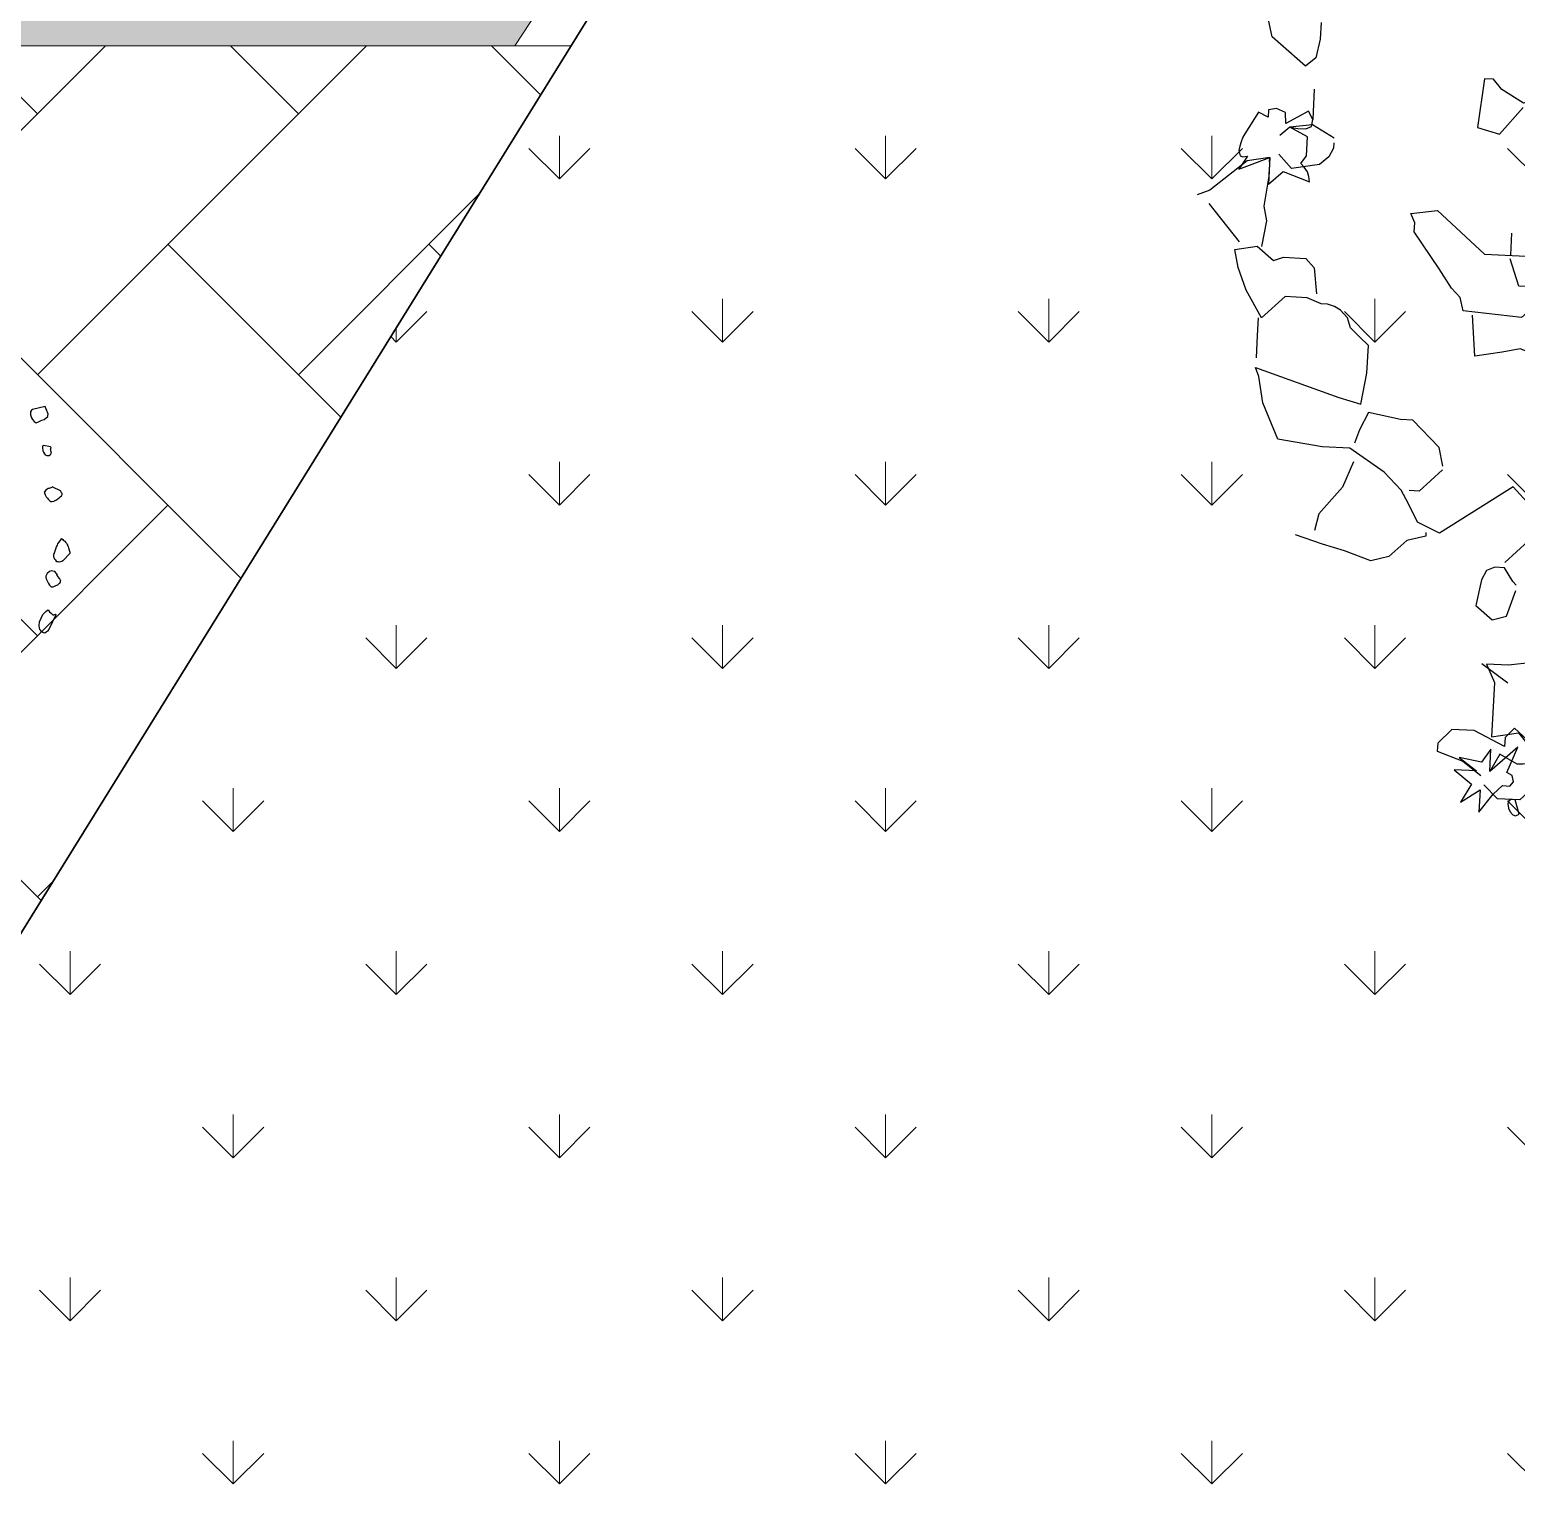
# Model space of a CAD drawing. Header units: millimetres. Extents: x 53645 to 137188, y 78097 to 135533.
# Drawn here: x 88685 to 91140, y 92962 to 95379 of the extents above; entities that cross this region are included whole.
import ezdxf

# ---------------------------------------------------------------- set-up
doc = ezdxf.new("R2010")
doc.units = ezdxf.units.MM
doc.linetypes.add('CONTI', pattern=[0])
doc.layers.add('axis_dim', color=40, linetype='CONTI')
doc.layers.add('tree', color=67, linetype='Continuous')
for name, color, linetype, lineweight in [('GP-graas', 94, 'Continuous', 9), ('GP-POKRITIE1', 7, 'Continuous', 9), ('stair1', 7, 'Continuous', 15)]:
    doc.layers.add(name, color=color, linetype=linetype, lineweight=lineweight)
doc.layers.add('line 1 GP', color=90, linetype='Continuous', lineweight=0, plot=False)
doc.linetypes.add('ограждение1', pattern='A,6.35,-2.54,[133,ltypeshp.shx,S=2.54,R=0,X=-2.54,Y=0],-2.54,25.4', length=36.83)
pattern_1 = [(90, (91714.96, -74594.3), (-269.4077, 269.4077), [71.4375, -467.3779]), (45, (91714.96, -74594.3), (-269.4077, 269.4077), [71.4375, -309.5625]), (135, (91714.96, -74594.3), (-269.4077, -269.4077), [71.4375, -309.5625])]

# ---------------------------------------------------------------- blocks, each defined once
blk = doc.blocks.new('arv1')
at = {"color": 0, "linetype": 'Continuous'}
for p, q in [((-0.4714, -1.251), (-0.4695, -1.2429)), ((-0.4695, -1.2429), (-0.4667, -1.2384)), ((-0.4667, -1.2384), (-0.4629, -1.2352)), ((-0.4629, -1.2352), (-0.4591, -1.232)), ((-0.4591, -1.232), (-0.4553, -1.2287)), ((-0.4553, -1.2287), (-0.4481, -1.2271)), ((-0.4481, -1.2271), (-0.4398, -1.2266)), ((-0.4398, -1.2266), (-0.4374, -1.2267)), ((-0.4374, -1.2267), (-0.4257, -1.2279)), ((-0.4257, -1.2279), (-0.4221, -1.227)), ((-0.4221, -1.227), (-0.4063, -1.2354)), ((-0.4063, -1.2354), (-0.3893, -1.2428)), ((-0.3893, -1.2428), (-0.3763, -1.2558)), ((0.3313, -1.2428), (0.3251, -1.2458)), ((0.3349, -1.2419), (0.3313, -1.2428)), ((0.3408, -1.2412), (0.3349, -1.2419)), ((0.3421, -1.2401), (0.3408, -1.2412)), ((0.3468, -1.2405), (0.3421, -1.2401)), ((0.3491, -1.2408), (0.3468, -1.2405)), ((0.3525, -1.2422), (0.3491, -1.2408)), ((0.3536, -1.2435), (0.3525, -1.2422)), ((0.3547, -1.2448), (0.3536, -1.2435)), ((0.4603, -1.2038), (0.4548, -1.2128)), ((0.4548, -1.2128), (0.4595, -1.2262)), ((0.4595, -1.2262), (0.4655, -1.2385)), ((0.4692, -1.1964), (0.4603, -1.2038)), ((0.4655, -1.2385), (0.4694, -1.2483)), ((0.4767, -1.1923), (0.4692, -1.1964)), ((0.4901, -1.1876), (0.4767, -1.1923)), ((0.4994, -1.1884), (0.4901, -1.1876)), ((0.503, -1.1875), (0.4994, -1.1884)), ((0.5097, -1.1928), (0.503, -1.1875)), ((0.5129, -1.1966), (0.5097, -1.1928)), ((0.5269, -1.2521), (0.5129, -1.1966)), ((-0.4684, -1.2571), (-0.4714, -1.251)), ((-0.4652, -1.2609), (-0.4684, -1.2571)), ((-0.4631, -1.2635), (-0.4652, -1.2609)), ((-0.4564, -1.2688), (-0.4631, -1.2635)), ((-0.3916, -1.3002), (-0.4564, -1.2688)), ((-0.3919, -1.2863), (-0.3932, -1.2873)), ((-0.3932, -1.2873), (-0.389, -1.298)), ((-0.3916, -1.3002), (-0.3929, -1.3013)), ((-0.3855, -1.2809), (-0.3919, -1.2863)), ((-0.3903, -1.2992), (-0.3916, -1.3002)), ((-0.389, -1.298), (-0.3903, -1.2992)), ((-0.3777, -1.2721), (-0.3855, -1.2809)), ((-0.37, -1.2657), (-0.3777, -1.2721)), ((-0.3763, -1.2558), (-0.3709, -1.2621)), ((-0.3709, -1.2621), (-0.37, -1.2657)), ((-0.2626, -1.2729), (-0.2679, -1.2796)), ((-0.2679, -1.2796), (-0.2675, -1.2878)), ((-0.2675, -1.2878), (-0.2626, -1.2989)), ((-0.2614, -1.2719), (-0.2626, -1.2729)), ((-0.2626, -1.2989), (-0.2587, -1.3087)), ((-0.2527, -1.2668), (-0.2614, -1.2719)), ((-0.2587, -1.3087), (-0.2523, -1.3163)), ((-0.2329, -1.2567), (-0.2527, -1.2668)), ((-0.2257, -1.255), (-0.2329, -1.2567)), ((-0.231, -1.3158), (-0.2183, -1.3052)), ((-0.221, -1.2553), (-0.2257, -1.255)), ((-0.2097, -1.2611), (-0.221, -1.2553)), ((-0.2183, -1.3052), (-0.2159, -1.3054)), ((-0.2159, -1.3054), (-0.2149, -1.3066)), ((-0.2149, -1.3066), (-0.2085, -1.3013)), ((-0.2012, -1.2712), (-0.2097, -1.2611)), ((-0.2085, -1.3013), (-0.2008, -1.2948)), ((-0.1971, -1.2787), (-0.2012, -1.2712)), ((-0.2008, -1.2948), (-0.199, -1.2868)), ((-0.199, -1.2868), (-0.1971, -1.2787)), ((-0.1597, -1.3147), (-0.158, -1.3091)), ((-0.158, -1.3091), (-0.1576, -1.3044)), ((-0.1576, -1.3044), (-0.1512, -1.2991)), ((-0.1512, -1.2991), (-0.1474, -1.2958)), ((-0.1474, -1.2958), (-0.1363, -1.2908)), ((-0.1363, -1.2908), (-0.128, -1.2904)), ((-0.128, -1.2904), (-0.1267, -1.2894)), ((-0.1267, -1.2894), (-0.1223, -1.2922)), ((-0.1223, -1.2922), (-0.0914, -1.3031)), ((-0.0914, -1.3031), (-0.0846, -1.3061)), ((-0.0846, -1.3061), (-0.0788, -1.3077)), ((-0.0788, -1.3077), (-0.0722, -1.313)), ((0.1079, -1.2768), (0.1073, -1.2839)), ((0.1073, -1.2839), (0.109, -1.2912)), ((0.1107, -1.2724), (0.1079, -1.2768)), ((0.109, -1.2912), (0.1142, -1.2998)), ((0.1132, -1.2702), (0.1107, -1.2724)), ((0.1183, -1.266), (0.1132, -1.2702)), ((0.1142, -1.2998), (0.1193, -1.3085)), ((0.1221, -1.2628), (0.1183, -1.266)), ((0.1193, -1.3085), (0.1246, -1.3148)), ((0.1285, -1.2574), (0.1221, -1.2628)), ((0.1372, -1.2523), (0.1285, -1.2574)), ((0.1457, -1.2494), (0.1372, -1.2523)), ((0.148, -1.2497), (0.1457, -1.2494)), ((0.1493, -1.2487), (0.148, -1.2497)), ((0.1504, -1.2499), (0.1493, -1.2487)), ((0.157, -1.2552), (0.1504, -1.2499)), ((0.1548, -1.3199), (0.1707, -1.287)), ((0.1623, -1.2616), (0.157, -1.2552)), ((0.1634, -1.2628), (0.1623, -1.2616)), ((0.1645, -1.2641), (0.1634, -1.2628)), ((0.1651, -1.27), (0.1645, -1.2641)), ((0.169, -1.2798), (0.1651, -1.27)), ((0.172, -1.286), (0.169, -1.2798)), ((0.1707, -1.287), (0.172, -1.286)), ((0.3109, -1.2598), (0.3105, -1.2645)), ((0.3105, -1.2645), (0.3111, -1.2705)), ((0.3139, -1.253), (0.3109, -1.2598)), ((0.3111, -1.2705), (0.3165, -1.2768)), ((0.3176, -1.2498), (0.3139, -1.253)), ((0.3165, -1.2768), (0.3175, -1.2781)), ((0.3175, -1.2781), (0.3233, -1.2798)), ((0.3251, -1.2458), (0.3176, -1.2498)), ((0.3233, -1.2798), (0.3245, -1.2787)), ((0.3245, -1.2787), (0.3269, -1.2789)), ((0.3269, -1.2789), (0.3305, -1.278)), ((0.3305, -1.278), (0.3318, -1.277)), ((0.3318, -1.277), (0.3354, -1.2761)), ((0.3354, -1.2761), (0.3458, -1.2789)), ((0.3458, -1.2789), (0.3471, -1.2778)), ((0.3471, -1.2778), (0.3483, -1.2767)), ((0.3483, -1.2767), (0.3547, -1.2448)), ((0.4694, -1.2483), (0.4822, -1.2636)), ((0.4822, -1.2636), (0.4846, -1.2638)), ((0.4846, -1.2638), (0.4927, -1.2657)), ((0.4927, -1.2657), (0.4963, -1.2648)), ((0.4963, -1.2648), (0.5037, -1.2607)), ((0.5037, -1.2607), (0.5097, -1.26)), ((0.5097, -1.26), (0.5171, -1.256)), ((0.5171, -1.256), (0.522, -1.2541)), ((0.522, -1.2541), (0.5256, -1.2532)), ((0.5256, -1.2532), (0.5269, -1.2521)), ((-0.2523, -1.3163), (-0.2512, -1.3176)), ((-0.2512, -1.3176), (-0.2501, -1.3189)), ((-0.2501, -1.3189), (-0.2467, -1.3203)), ((-0.2467, -1.3203), (-0.2421, -1.3207)), ((-0.2421, -1.3207), (-0.2397, -1.321)), ((-0.2397, -1.321), (-0.2384, -1.3199)), ((-0.2384, -1.3199), (-0.2372, -1.3189)), ((-0.2372, -1.3189), (-0.2346, -1.3167)), ((-0.2346, -1.3167), (-0.2323, -1.3169)), ((-0.2323, -1.3169), (-0.231, -1.3158)), ((-0.1571, -1.3256), (-0.1597, -1.3147)), ((-0.1528, -1.3308), (-0.1571, -1.3256)), ((-0.1517, -1.332), (-0.1528, -1.3308)), ((-0.1206, -1.3605), (-0.1517, -1.332)), ((-0.1182, -1.3607), (-0.1206, -1.3605)), ((-0.1159, -1.3609), (-0.1182, -1.3607)), ((-0.0959, -1.3546), (-0.1159, -1.3609)), ((-0.0899, -1.3539), (-0.0959, -1.3546)), ((-0.0887, -1.3529), (-0.0899, -1.3539)), ((-0.0838, -1.3509), (-0.0887, -1.3529)), ((-0.0776, -1.3479), (-0.0838, -1.3509)), ((-0.0712, -1.3425), (-0.0776, -1.3479)), ((-0.0722, -1.313), (-0.0601, -1.3223)), ((-0.0674, -1.3393), (-0.0712, -1.3425)), ((-0.0634, -1.3339), (-0.0674, -1.3393)), ((-0.0596, -1.3306), (-0.0634, -1.3339)), ((-0.0601, -1.3223), (-0.0588, -1.3213)), ((-0.0555, -1.3251), (-0.0596, -1.3306)), ((-0.0588, -1.3213), (-0.0555, -1.3251)), ((0.1246, -1.3148), (0.1279, -1.3187)), ((0.1279, -1.3187), (0.1332, -1.3251)), ((0.1332, -1.3251), (0.1389, -1.3268)), ((0.1389, -1.3268), (0.1413, -1.327)), ((0.1413, -1.327), (0.1436, -1.3272)), ((0.1436, -1.3272), (0.1461, -1.325)), ((0.1461, -1.325), (0.151, -1.3231)), ((0.151, -1.3231), (0.1536, -1.321)), ((0.1536, -1.321), (0.1548, -1.3199))]:
    blk.add_line(p, q, dxfattribs=at)
blk = doc.blocks.new('tree 1')
at = {"color": 0, "xscale": 375, "yscale": 375, "zscale": 375, "rotation": 90}
blk.add_blockref('arv1', (385.1, 401.8), dxfattribs=at)
blk = doc.blocks.new('23233')
at = {"color": 0, "linetype": 'Continuous'}
for points in [[(626.4, 2938.1), (613.1, 2944.2), (600.9, 2989.4), (579.8, 3003), (507.8, 2946.7), (532.1, 2885.5), (514.1, 2851.5), (454.8, 2891.7), (412.8, 2831.9), (389.4, 2846.9), (384.5, 2865), (329.1, 2819), (283.9, 2806.7), (249, 2828.3), (244.6, 2844.6), (292.1, 2876.8), (322.7, 2914.2)], [(382.8, 2978.9), (373.7, 2976.4), (369.1, 2979.1), (365.9, 2984), (365.2, 2993.5), (366.9, 3001.7), (370.9, 3008.6), (375.8, 3011.9), (384, 3010.2), (382.8, 2978.9)], [(411.6, 2872.3), (343.2, 2910), (355.4, 2864.9), (330, 2887.1), (286.8, 2867.6), (316.1, 2902.7), (271, 2890.5), (299.8, 2927.4), (269.6, 2959.9), (314.9, 2943.1), (302.7, 2988.2), (340, 2957.6), (363, 2944.4), (377.4, 2948.4), (387.1, 2941.3), (386.9, 2927.6), (377.5, 2919.3), (411.6, 2872.3)], [(412.5, 2969.4), (391.8, 2981.3), (346.6, 2969.1), (325.1, 2934.2)], [(452.3, 2900.7), (440.4, 2909.1), (428.1, 2911.6), (414.9, 2910), (402.3, 2906.6), (371.1, 2878.8), (343.2, 2910)], [(604.7, 2767.5), (568.7, 2750), (532.4, 2747.9), (530.9, 2710.7), (428.9, 2700.5), (383.8, 2688.3), (392.1, 2729.4), (362.3, 2839.6), (419.4, 2843.4), (436.9, 2879.1), (482.6, 2860.5), (490.5, 2874.2), (502.1, 2889), (515.5, 2896.5), (524.9, 2883.5), (568.1, 2902.9), (562.2, 2852.9), (587.5, 2859.7), (567.3, 2798.1), (581.8, 2802), (594.4, 2805.4), (604.9, 2802.4), (607, 2787.5), (604.7, 2767.5)], [(419.2, 2736.7), (374.7, 2685.9)], [(480.1, 2539.9), (474.8, 2530.7), (464.1, 2498.7), (444.2, 2493.4), (426, 2496.2), (411.6, 2513.6), (388.4, 2563.6), (415.4, 2600), (446.7, 2598.7), (477.2, 2550.7)], [(622.5, 2522.2), (587.5, 2501.1), (555.6, 2482.8), (524.4, 2454.9), (467, 2487.9)], [(318.6, 2391.6), (316.6, 2398.8), (275.8, 2399.4), (232.1, 2424.4), (193.1, 2425.5), (143.8, 2392.8), (101.5, 2369.7), (49.9, 2338.3)], [(543.9, 2382.7), (517.6, 2336.8), (345.7, 2398.9), (305.9, 2366.8), (295.8, 2325.3), (286.8, 2293.8), (260, 2249.7), (199.9, 2185), (143.9, 2169.9), (56.5, 2134.6), (41.7, 2053.1), (45.1, 1997.7), (42.7, 1977.7), (200.2, 2076.5), (242.4, 2099.6), (268.5, 2038.8), (283.7, 1982.8), (270, 1961.6), (255, 1938.2), (253.2, 1916.4), (242.6, 1898), (231.9, 1887.4), (218.4, 1879.8), (205.8, 1876.4), (179.8, 1857.8), (134.7, 1845.5), (77.3, 1878.5), (57.6, 1815), (51.8, 1765), (52.5, 1726.4), (100.1, 1729.6), (127.1, 1766), (148.9, 1764.1), (194.1, 1776.3), (207.3, 1799.3), (200.3, 1853.6)], [(201.6, 2214.5), (167.6, 2261.6), (107.3, 2305.4), (90.8, 2337.7)], [(380.4, 2270.6), (323, 2303.6), (303.1, 2298.2)], [(382.3, 2263.4), (383.5, 2223), (341.7, 2155.5), (316.4, 2148.6), (254.3, 2120.2), (228.3, 2152), (211.9, 2176.6)], [(617.9, 2073.1), (593.3, 2056.8), (554.7, 2056), (497.5, 2052.2), (511, 1966.7)], [(644.8, 1973.7), (610.3, 1993.5), (493.1, 1954.1), (493.2, 1925), (480, 1902.1), (463.1, 1856.8), (428.5, 1769.9), (433.3, 1751.8), (429.2, 1731.3), (485.8, 1736.9), (562.7, 1846.9), (660.3, 1873.3)], [(673.8, 1973.8), (636.5, 1932.7), (618.4, 1927.8), (613.2, 1868.3)], [(70.1, 1876.6), (60.3, 1912.7), (48.1, 1957.9)], [(627.3, 1815.9), (615.1, 1861)], [(159.8, 1573.2), (154.9, 1591.3), (131.1, 1650.7), (130.5, 1681.6), (109.1, 1732)], [(65.9, 1712.6), (20.9, 1620.9)], [(162.7, 1562.3), (165.2, 1553.3), (117.6, 1550.1), (28.2, 1593.8), (0, 1597.8)], [(265.6, 1475.8), (213.1, 1490.7), (217.2, 1468.5), (201.1, 1456.4), (183.8, 1455.6), (179.9, 1470.1), (162.5, 1455.7), (125, 1494), (119.4, 1500.2), (113.4, 1508.3), (109.1, 1516.8), (104.9, 1525.4), (105.2, 1531.3), (105.6, 1537.2), (110.5, 1540.5), (120, 1541.1), (96.4, 1563.8), (165.2, 1553.3), (150.5, 1607.5), (186.8, 1588.2), (236.1, 1620.9), (237.2, 1609.6), (236, 1599.6), (231.3, 1588.6), (226, 1579.4), (241.2, 1566.1), (251.5, 1528.2), (220.2, 1500.3), (236, 1506.5), (252.3, 1510.9), (264.6, 1508.4), (270.3, 1494.5), (265.6, 1475.8)], [(729.5, 1552.7), (709.5, 1555), (671.2, 1517.5), (658.5, 1492.8), (640.4, 1487.9), (604.5, 1584.8), (646.7, 1607.9), (707, 1564.1)], [(303.2, 1551.9), (300.3, 1562.7), (286.4, 1578.3), (263.9, 1589.7), (205, 1585.4), (185.2, 1551)], [(305.7, 1542.8), (267.3, 1505.3), (220.2, 1500.3), (195.5, 1513)], [(286.9, 1433.1), (270.3, 1494.5)], [(330.7, 1299.5), (321.4, 1333.8), (304, 1369.8), (279.2, 1382.5), (223.9, 1307.5), (224.1, 1270.7), (223.6, 1229.8)]]:
    blk.add_lwpolyline(points, dxfattribs=at)

msp = doc.modelspace()

# ---------------------------------------------------------------- hatches: boundary and pattern name
at = {"layer": 'GP-graas', "ltscale": 100}
h = msp.add_hatch(dxfattribs=at)
h.set_pattern_fill('GRASS', color=256, scale=15)
h.set_pattern_definition(pattern_1)
h.paths.add_polyline_path([(91055.3, 97732.8), (94827.9, 97796.4), (90602, 90901.6), (87860.7, 92581.8)])
h = msp.add_hatch(dxfattribs=at)
h.set_pattern_fill('GRASS', color=256, scale=15)
h.set_pattern_definition(pattern_1)
h.paths.add_polyline_path([(73026, 96352.8), (77926, 96352.8), (77926, 95352.8), (89486.2, 95352.8), (91055.3, 97732.8), (59227.9, 97196.4), (55227.9, 78896.4), (81450.5, 78459.4), (81139.4, 81744.2), (83067.3, 84852.8), (80101, 84852.8), (80100.6, 83702.8), (59350.8, 83702.8), (59350.8, 84702.8), (59350.8, 85002.8), (59350.8, 85302.8), (59350.8, 85602.8), (59350.8, 89827.7), (59350.8, 94352.8), (61350.8, 94352.8), (61350.8, 95352.8), (73026, 95352.8)])
at = {"layer": 'GP-POKRITIE1', "ltscale": 100}
h = msp.add_hatch(dxfattribs=at)
h.set_pattern_fill('AR-HBONE', color=252, scale=3, angle=90)
h.set_pattern_definition([(135, (91714.96, -74594.3), (-431.0523, 7e-14), [914.4, -304.8]), (225, (91499.43, -74378.8), (-431.0523, 7e-14), [914.4, -304.8])])
h.paths.add_polyline_path([(61350.8, 95352.7), (73026, 95352.9), (73026, 96202.8), (77926, 96202.8), (77926, 95352.8), (89579.3, 95352.8), (83067.3, 84852.8), (80101, 84852.8), (80101, 83702.8), (59350.8, 83702.5), (59350.8, 84702.8), (76101.3, 84702.8), (76200.8, 84702.8), (79101.6, 84702.8), (79101.6, 87352.8), (83151.2, 87352.8), (83151.3, 88102.8), (83001.5, 88102.8), (83001.5, 93602.8), (83151.5, 93602.8), (83151.5, 94352.8), (76926.8, 94352.8), (76926.7, 95202.8), (73926.3, 95202.8), (73926.3, 94352.9), (61350.8, 94352.7)])

# ---------------------------------------------------------------- linework, layer by layer
at = {"layer": 'axis_dim', "color": 7, "linetype": 'ограждение1', "lineweight": 30, "ltscale": 100}
msp.add_lwpolyline([(83373.9, 85347.1), (81139.4, 81744.2), (81450.5, 78459.4), (55227.9, 78896.4), (59227.9, 97196.4), (91055.3, 97732.8), (87649.5, 92241.3)], dxfattribs=at)
at = {"layer": 'line 1 GP', "ltscale": 100}
for points in [[(91055.3, 97732.8), (94827.9, 97796.4), (90602, 90901.6), (87860.7, 92581.8), (91055.3, 97732.8)], [(73026, 96202.8), (77926, 96202.8), (77926, 95352.8), (89486.2, 95352.8), (91055.3, 97732.8), (59227.9, 97196.4), (55227.9, 78896.4), (81450.5, 78459.4), (81139.4, 81744.2), (83067.3, 84852.8), (80101, 84852.8), (80100.6, 83702.8), (59350.8, 83702.8), (59350.8, 84702.8), (59350.8, 85002.8), (59350.8, 85302.8), (59350.8, 85602.8), (59350.8, 89827.7), (59350.8, 94352.8), (61350.8, 94352.8), (61350.8, 95352.8), (73026, 95352.8)]]:
    msp.add_lwpolyline(points, close=True, dxfattribs=at)
at = {"layer": 'stair1', "ltscale": 75}
msp.add_lwpolyline([(59350.8, 84702.8), (59350.8, 83702.8), (80100.6, 83702.8), (80101, 84852.8), (83067.3, 84852.8), (89579.3, 95352.8), (77926, 95352.8), (77926, 96202.8), (73026, 96202.8), (73026, 95352.8), (61350.8, 95352.8), (61350.8, 94352.8)], dxfattribs=at)

# ---------------------------------------------------------------- block references
at = {"layer": 'tree', "xscale": -0.7875, "yscale": 0.7875, "zscale": 0.7875, "rotation": 192.2479319422585}
msp.add_blockref('23233', (90346.5, 96336.2), dxfattribs=at)
at = {"layer": 'tree', "color": 134}
msp.add_blockref('tree 1', (87855.8, 94157.9), dxfattribs=at)

doc.saveas('drawing.dxf')
